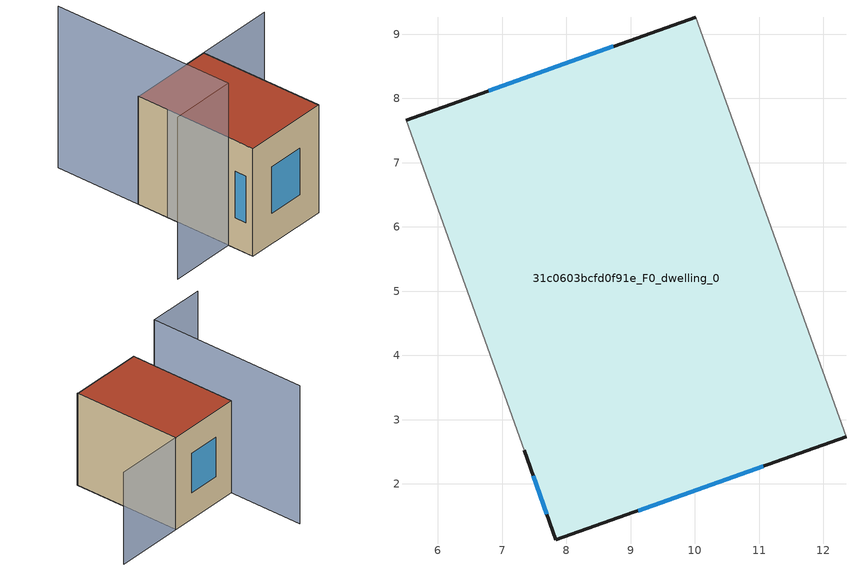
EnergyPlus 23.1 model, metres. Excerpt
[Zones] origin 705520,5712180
31c0603bcfd0f91e_F0_dwelling_0
 floor ground (EU_floor_Construction): 12.35,2.74 10.01,9.27 5.51,7.66 7.34,2.52 7.83,1.13 z0
 wall outside (EU_wall_Construction): 5.51,7.66 10.01,9.27 / 12.35,2.74 7.83,1.13 7.34,2.52 z0:6
 wall adiabatic (EU_wall_Construction): 7.34,2.52 5.51,7.66 / 10.01,9.27 12.35,2.74 z0:6
 window (EU_Window_Construction): 6.79,8.12 8.73,8.81 / 11.06,2.28 9.12,1.59 / 7.69,1.53 7.48,2.12 z1.71:4.29
 roof outside (EU_roof_Construction): 10.01,9.27 12.35,2.74 7.83,1.13 7.34,2.52 5.51,7.66 z6
shading: 3.89,12.21 7.34,2.52 / 7.34,2.52 3.85,1.28 z0:9; 12.36,2.72 10.01,9.27 / 10.01,9.27 14.18,10.76 z0:6
[Building]
EU S2 Campaign: North Axis=0; Terrain=City; Solar Distribution=FullExterior
[Site:Location]
London: Latitude=51.5; Longitude=-0.5; Time Zone=0; Elevation=25
[SizingPeriod:WeatherFileDays]
AnnualSizingPeriod: Begin Month=1; Begin Day of Month=1; End Month=12; End Day of Month=31; Day of Week for Start Day=Monday; Use Weather File Daylight Saving Period=No; Use Weather File Rain and Snow Indicators=No
[MATERIAL]
EU_InternalMass_Material: Roughness=MediumRough; Thickness=0.1; Conductivity=1; Density=1800; Specific Heat=900; Thermal Absorptance=0.9; Solar Absorptance=0.7; Visible Absorptance=0.7
[MATERIAL:NOMASS] Roughness=MediumRough; Thermal Absorptance=0.9; Solar Absorptance=0.7; Visible Absorptance=0.7
Name | Thermal Resistance
EU_wall_NoMass | 0.71061
EU_roof_NoMass | 2.41608
EU_floor_NoMass | 1.75078
[WINDOWMATERIAL:SIMPLEGLAZINGSYSTEM]
EU_Window_SimpleGlazing: UFactor=2.64892; Solar Heat Gain Coefficient=0.76; Visible Transmittance=0.76
[CONSTRUCTION]
EU_wall_Construction: EU_wall_NoMass
EU_roof_Construction: EU_roof_NoMass
EU_floor_Construction: EU_floor_NoMass
EU_InternalMass_Construction: EU_InternalMass_Material
EU_Window_Construction: EU_Window_SimpleGlazing
[ZONE]
31c0603bcfd0f91e_F0_dwelling_0: Type=1; Multiplier=1; Ceiling Height=autocalculate; Volume=199.066; Floor Area=autocalculate; Part of Total Floor Area=Yes
[INTERNALMASS]
31c0603bcfd0f91e_F0_dwelling_0_EU_InternalMass: Construction=EU_InternalMass_Construction; Zone or ZoneList=31c0603bcfd0f91e_F0_dwelling_0; Surface Area=33.1779
[OTHEREQUIPMENT]
EU_Step8_InternalGain_31c0603bcfd0f91e_F0_dwelling_0_f000: Fuel Type=Electricity; Zone or ZoneList or Space or SpaceList=31c0603bcfd0f91e_F0_dwelling_0; Schedule=EU_Step8_GainSchedule_31c0603bcfd0f91e_F0_dwelling_0_f000; Design Level Calculation Method=Watts/Area; Power per Zone Floor Area=1; Fraction Latent=0; Fraction Radiant=0; Fraction Lost=0; Carbon Dioxide Generation Rate=0; EndUse Subcategory=EU_Step8_InternalGains
[ZONEVENTILATION:DESIGNFLOWRATE]
EU_ConstantAir_31c0603bcfd0f91e_F0_dwelling_0: Zone or ZoneList or Space or SpaceList=31c0603bcfd0f91e_F0_dwelling_0; Schedule=EU_AlwaysOn; Design Flow Rate Calculation Method=AirChanges/Hour; Air Changes per Hour=0.496673; Ventilation Type=Natural; Fan Pressure Rise=0; Fan Total Efficiency=1; Constant Term Coefficient=1; Temperature Term Coefficient=0; Velocity Term Coefficient=0; Velocity Squared Term Coefficient=0; Minimum Indoor Temperature=-100; Maximum Indoor Temperature=100; Delta Temperature=-100; Minimum Outdoor Temperature=-100; Maximum Outdoor Temperature=100; Maximum Wind Speed=40
[HVACTEMPLATE:THERMOSTAT]
EU_HeatOnly_31c0603bcfd0f91e_F0_dwelling_0: Constant Heating Setpoint=20; Constant Cooling Setpoint=50
[HVACTEMPLATE:ZONE:IDEALLOADSAIRSYSTEM]
31c0603bcfd0f91e_F0_dwelling_0: Template Thermostat=EU_HeatOnly_31c0603bcfd0f91e_F0_dwelling_0; System Availability Schedule=EU_AlwaysOn; Maximum Heating Supply Air Temperature=50; Minimum Cooling Supply Air Temperature=13; Maximum Heating Supply Air Humidity Ratio=0.0156; Minimum Cooling Supply Air Humidity Ratio=0.0077; Heating Limit=NoLimit; Cooling Limit=NoLimit; Heating Availability Schedule=EU_AlwaysOn; Cooling Availability Schedule=EU_CoolingOff; Dehumidification Control Type=ConstantSensibleHeatRatio; Cooling Sensible Heat Ratio=0.7; Dehumidification Setpoint=60; Humidification Control Type=None; Humidification Setpoint=30; Outdoor Air Method=None; Outdoor Air Flow Rate per Person=0.00944; Outdoor Air Flow Rate per Zone Floor Area=0; Outdoor Air Flow Rate per Zone=0; Demand Controlled Ventilation Type=None; Outdoor Air Economizer Type=NoEconomizer; Heat Recovery Type=None; Sensible Heat Recovery Effectiveness=0.7; Latent Heat Recovery Effectiveness=0.65
[SIZING:ZONE]
31c0603bcfd0f91e_F0_dwelling_0: Zone Cooling Design Supply Air Temperature Input Method=SupplyAirTemperature; Zone Cooling Design Supply Air Temperature=13; Zone Heating Design Supply Air Temperature Input Method=SupplyAirTemperature; Zone Heating Design Supply Air Temperature=50; Zone Cooling Design Supply Air Humidity Ratio=0.008; Zone Heating Design Supply Air Humidity Ratio=0.008; Cooling Design Air Flow Method=DesignDay; Cooling Design Air Flow Rate=0; Cooling Minimum Air Flow per Zone Floor Area=0.000762; Cooling Minimum Air Flow=0; Cooling Minimum Air Flow Fraction=0.2; Heating Design Air Flow Method=DesignDay; Heating Design Air Flow Rate=0; Heating Maximum Air Flow per Zone Floor Area=0.002032; Heating Maximum Air Flow=0.141576; Heating Maximum Air Flow Fraction=0.3; Account for Dedicated Outdoor Air System=No; Dedicated Outdoor Air System Control Strategy=NeutralSupplyAir; Dedicated Outdoor Air Low Setpoint Temperature for Design=autosize; Dedicated Outdoor Air High Setpoint Temperature for Design=autosize; Zone Load Sizing Method=Sensible Load Only No Latent Load; Zone Latent Cooling Design Supply Air Humidity Ratio Input Method=HumidityRatioDifference; Zone Cooling Design Supply Air Humidity Ratio Difference=0.005; Zone Latent Heating Design Supply Air Humidity Ratio Input Method=HumidityRatioDifference; Zone Humidification Design Supply Air Humidity Ratio Difference=0.005
[SCHEDULE:CONSTANT]
Name | Hourly Value
EU_AlwaysOn | 1
EU_CoolingOff | 0
[SCHEDULE:FILE]
EU_Step8_GainSchedule_31c0603bcfd0f91e_F0_dwelling_0_f000: File=../../schedules/31c0603bcfd0f91e/31c0603bcfd0f91e_F0_dwelling_0_f000_gain.csv; Column Number=1; Rows to Skip at Top=0; Number of Hours of Data=8760; Column Separator=Comma; Interpolate to Timestep=No; Minutes per Item=60; Adjust Schedule for Daylight Savings=Yes
